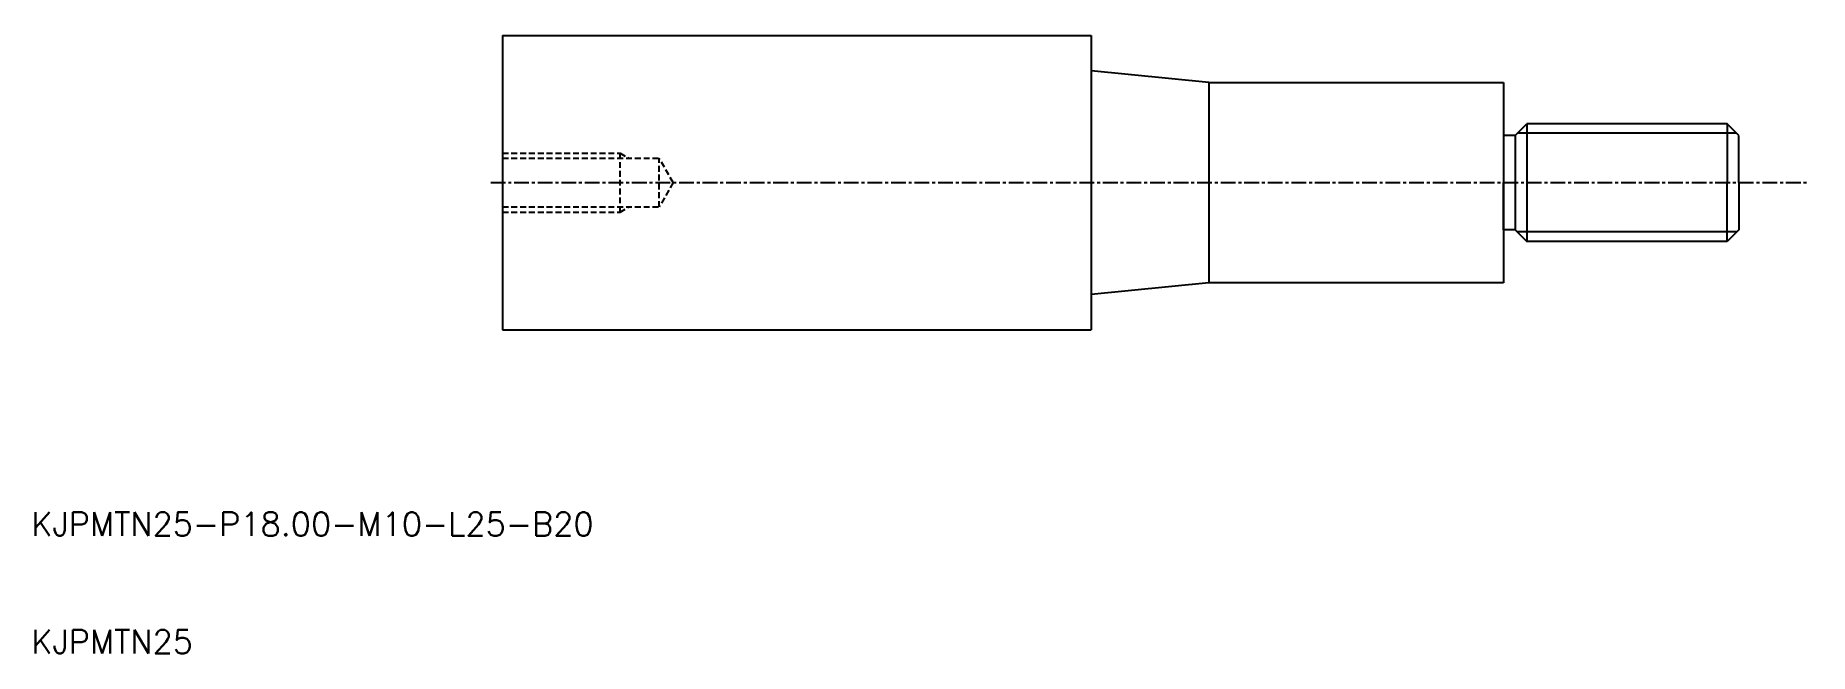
# Model space of a CAD drawing. Extents: x 10 to 161, y 10 to 62.
import ezdxf

# ---------------------------------------------------------------- set-up
doc = ezdxf.new("R2010")
doc.units = 0
doc.linetypes.add('CENTER', pattern=[2, 1.25, -0.25, 0.25, -0.25])
doc.linetypes.add('DASHED', pattern=[0.75, 0.5, -0.25])
doc.layers.get('0').update_dxf_attribs({"linetype": 'CONTINUOUS'})
doc.layers.add('CENTER', color=1, linetype='CENTER')
doc.styles.get("Standard").update_dxf_attribs({"font": 'txt.shx'})

msp = doc.modelspace()

# ---------------------------------------------------------------- linework, layer by layer
at = {"color": 7, "linetype": 'CONTINUOUS'}
for p, q in [((50, 62.5), (100, 62.5)), ((50, 62.5), (50, 37.5)), ((100, 62.5), (100, 37.5)), ((110, 58.5), (100, 59.5)), ((110, 58.5), (110, 41.5)), ((110, 58.5), (135, 58.5)), ((135, 58.5), (135, 41.5)), ((110, 41.5), (100, 40.5)), ((135, 41.5), (110, 41.5)), ((50, 37.5), (100, 37.5))]:
    msp.add_line(p, q, dxfattribs=at)
for p, q in [((136, 54), (137, 55)), ((137, 55), (137, 45)), ((154, 55), (137, 55)), ((154, 55), (154, 50)), ((155, 54), (154, 55)), ((135, 54), (135, 50)), ((136, 54), (135, 54)), ((136, 54), (136, 46)), ((155, 50), (155, 54)), ((135, 46), (135, 50)), ((154, 45), (154, 50)), ((155, 50), (155, 46)), ((136, 46), (135, 46)), ((136, 46), (137, 45)), ((155, 46), (154, 45)), ((154, 45), (137, 45))]:
    msp.add_line(p, q)
at = {"color": 3}
for p, q in [((154.81, 54.19), (136.19, 54.19)), ((154.81, 45.81), (136.19, 45.81))]:
    msp.add_line(p, q, dxfattribs=at)
at = {"color": 3, "linetype": 'DASHED'}
for p, q in [((50, 52.5), (60, 52.5)), ((50, 52.07), (63.31, 52.07)), ((60, 47.5), (60, 52.5)), ((60, 52.5), (60.75, 52.07)), ((64.5, 50), (63.31, 52.07)), ((63.31, 47.93), (63.31, 52.07)), ((64.5, 50), (63.31, 47.93)), ((50, 47.93), (63.31, 47.93)), ((50, 47.5), (60, 47.5)), ((60, 47.5), (60.75, 47.93))]:
    msp.add_line(p, q, dxfattribs=at)
at = {"layer": 'CENTER', "color": 1, "linetype": 'CENTER'}
msp.add_line((49, 50), (161, 50), dxfattribs=at)

# ---------------------------------------------------------------- texts
at = {"color": 7, "linetype": 'CONTINUOUS'}
for s, p in [('KJPMTN25-P18.00-M10-L25-B20', (10, 20)), ('KJPMTN25', (10, 10))]:
    msp.add_text(s, height=2, dxfattribs=at).set_placement(p)

doc.saveas('drawing.dxf')
